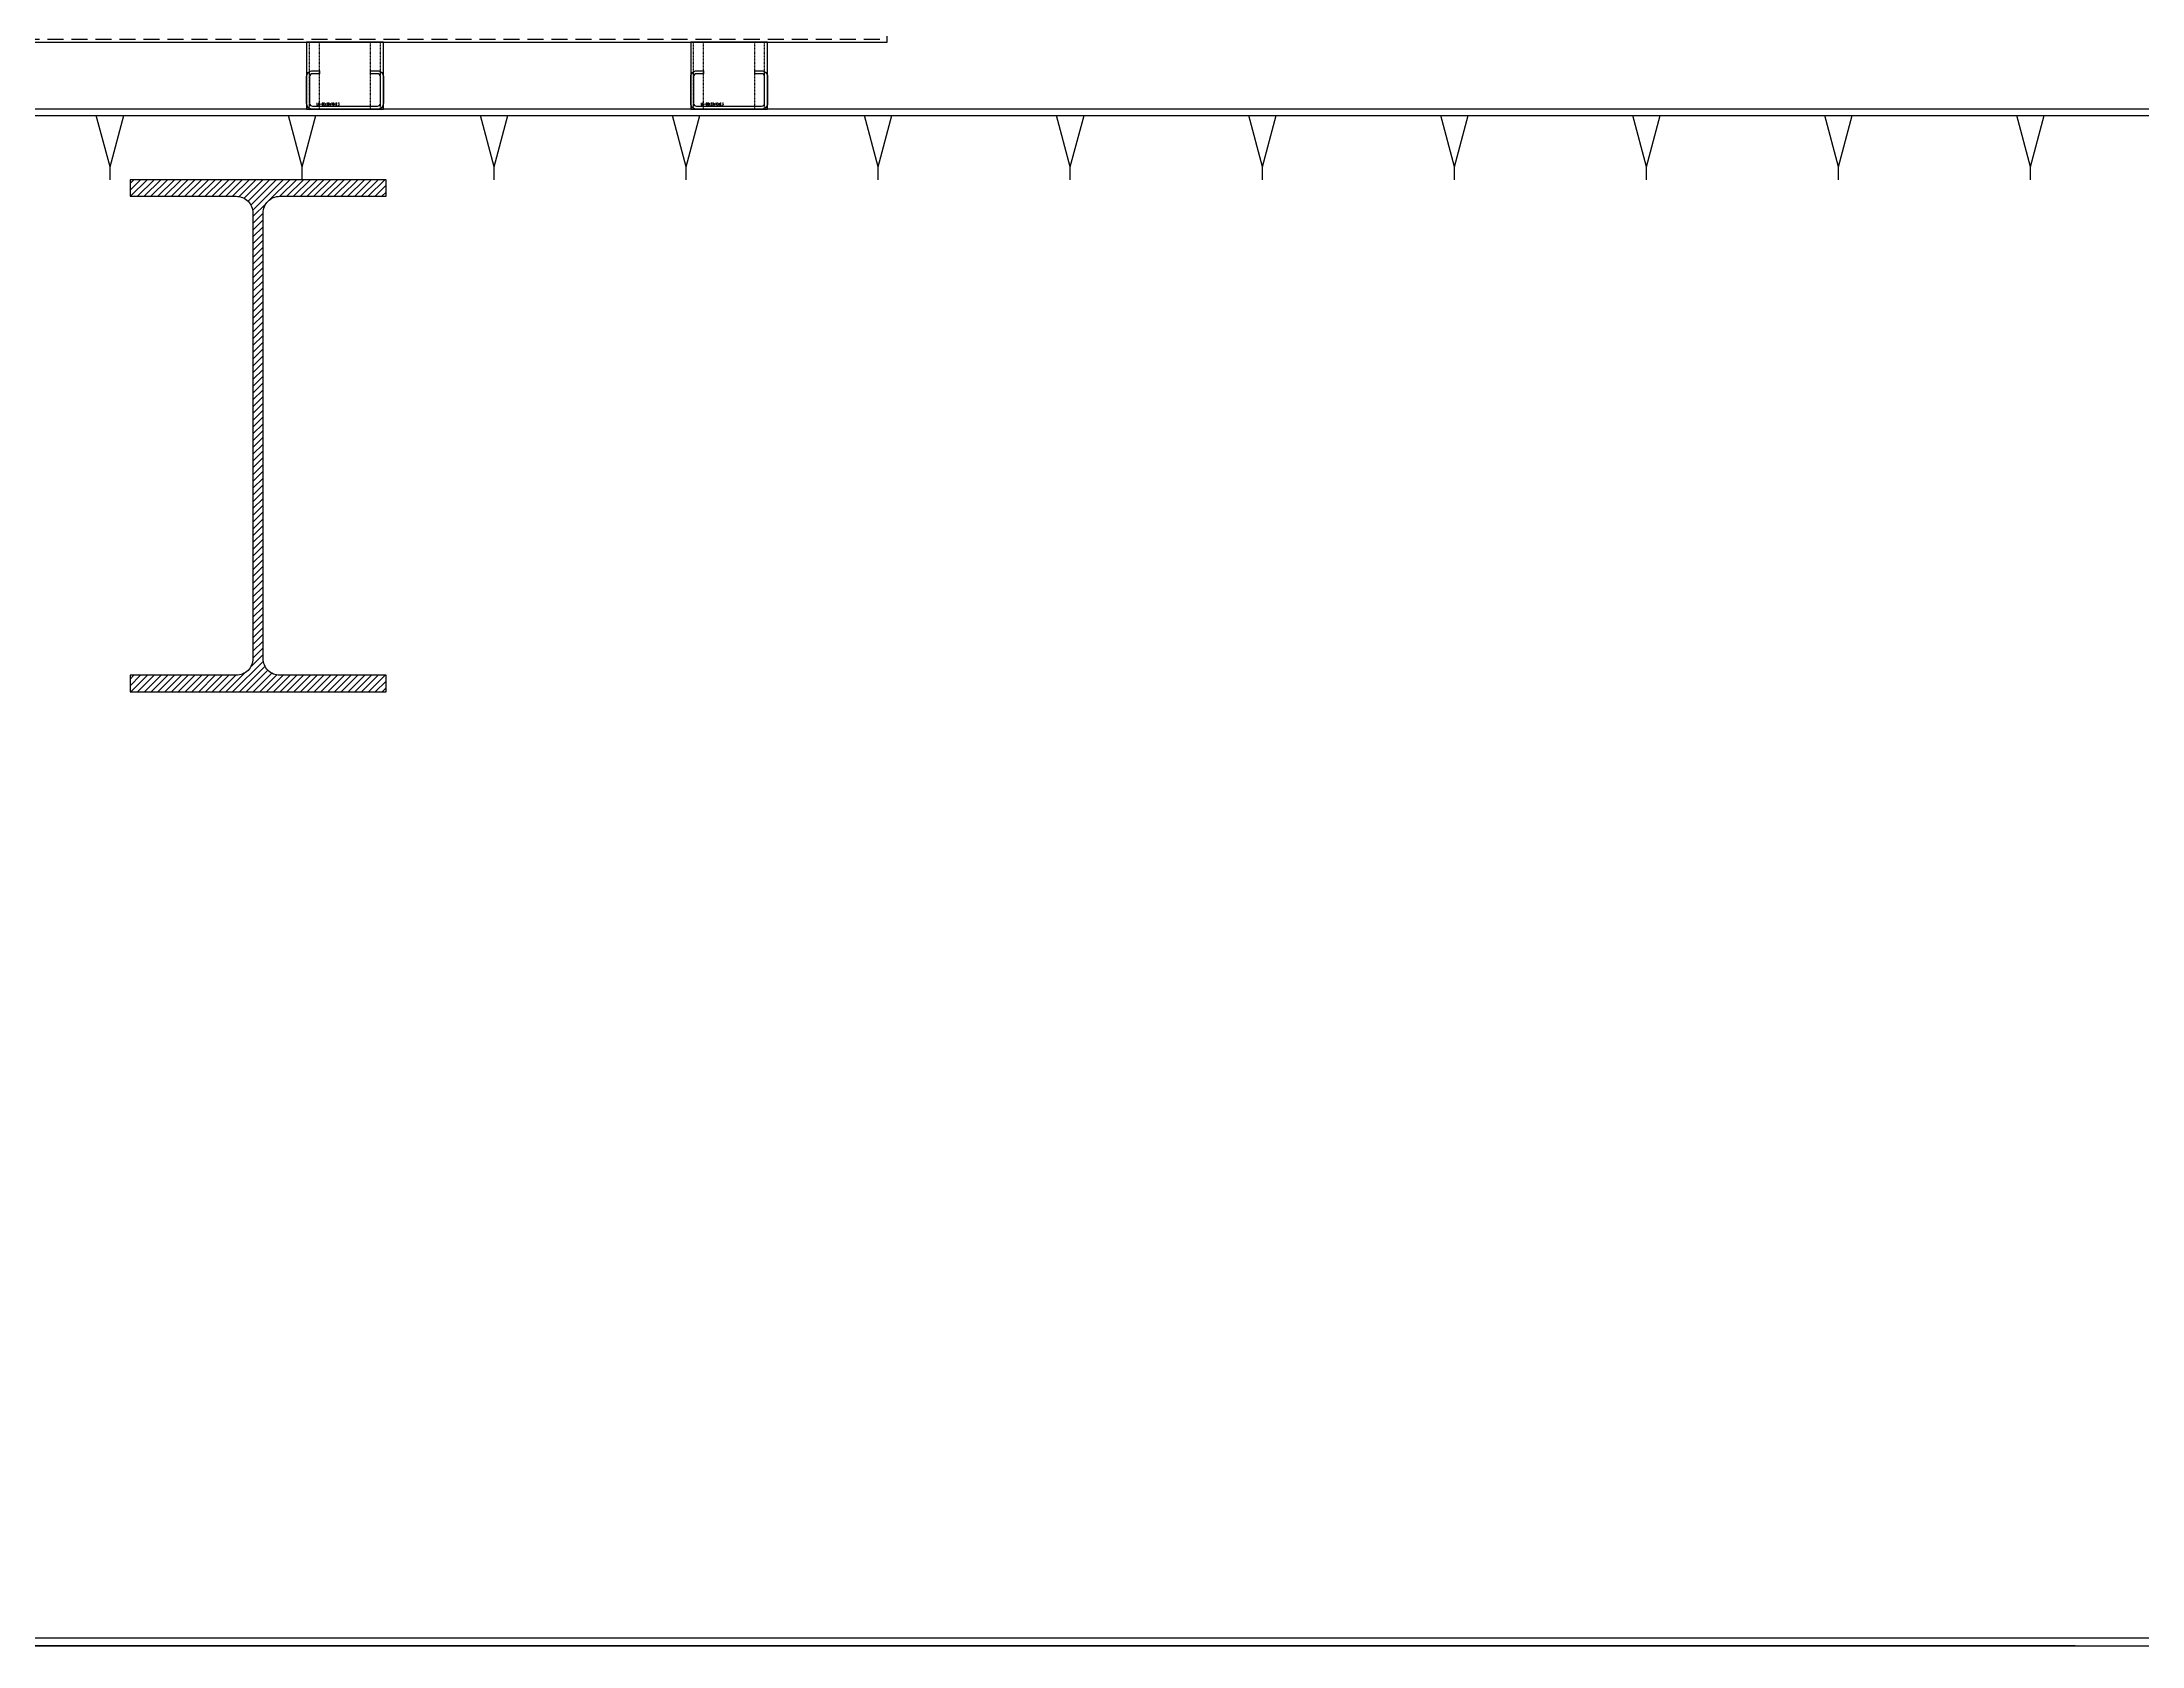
# Model space of a CAD drawing. Extents: x -3378 to 102197, y -3799 to 48702.
# Drawn here: x 60298 to 61938, y 38498 to 39751 of the extents above; entities that cross this region are included whole.
import ezdxf

# ---------------------------------------------------------------- set-up
doc = ezdxf.new("R2010")
doc.units = 0
doc.linetypes.add('HIDDEN', pattern=[0.375, 0.25, -0.125])
doc.linetypes.add('Hidden 1_16_', pattern=[0.023813, 0.015875, -0.007938])
for name, color, linetype in [('##-鐵件', 1, 'Continuous'), ('GM_ANNO_DIMS', 4, 'Continuous'), ('GM_STEL_PRIM', 3, 'Continuous'), ('STRUCTURAL', 3, 'Continuous'), ('結構體 STRUCTURAL', 154, 'Continuous'), ('螺絲、螺栓', 4, 'Continuous'), ('視覺模型鋁擠型暫替', 4, 'Continuous'), ('鐵件', 6, 'Continuous')]:
    doc.layers.add(name, color=color, linetype=linetype)
doc.layers.add('#不列印', color=250, linetype='Continuous', plot=False)
doc.styles.add('romans', font='romans.shx', dxfattribs={"width": 0.5, "bigfont": ' chineset.shx'})

# ---------------------------------------------------------------- blocks, each defined once
blk = doc.blocks.new('H-400x200x8x13')
at = {"layer": '視覺模型鋁擠型暫替', "linetype": 'Continuous'}
h = blk.add_hatch(dxfattribs=at)
h.set_pattern_fill('ANSI31', color=1, scale=30, angle=180)
h.set_pattern_definition([(225, (85874.229, 995633.081), (2.65165043, -2.65165043), [])])
h.paths.add_polyline_path([(300, -400), (300, -387), (217, -387, -0.414214), (204, -374), (204, -26, -0.414214), (217, -13), (300, -13), (300, 0), (100, 0), (100, -13), (183, -13, -0.414214), (196, -26), (196, -374, -0.414214), (183, -387), (100, -387), (100, -400)])
blk.add_lwpolyline([(100, -13), (183, -13, -0.414214), (196, -26), (196, -374, -0.414214), (183, -387), (100, -387), (100, -400), (300, -400), (300, -387), (217, -387, -0.414214), (204, -374), (204, -26, -0.414214), (217, -13), (300, -13), (300, 0), (100, 0)], format="xyb", close=True, dxfattribs=at)
blk = doc.blocks.new('*U228')
at = {"layer": '鐵件'}
for p, q in [((-474.6, 0), (1362.6, 0)), ((-474.6, -30), (-474.6, 0)), ((1362.6, -30), (1362.6, 0)), ((-474.6, -30), (1362.6, -30))]:
    blk.add_line(p, q, dxfattribs=at)
at = {"layer": '鐵件', "linetype": 'HIDDEN', "ltscale": 50}
for p, q in [((-474.6, -2.3), (1362.6, -2.3)), ((-474.6, -27.7), (1362.6, -27.7))]:
    blk.add_line(p, q, dxfattribs=at)
blk = doc.blocks.new('St-LC-60x30x10x2_3')
at = {"layer": 'STRUCTURAL', "color": 0, "linetype": 'ByBlock', "lineweight": -2}
blk.add_lwpolyline([(14.8, 38.4), (14.8, 36.1), (9.4, 36.1, 0.414214), (7.1, 33.8), (7.1, 13, 0.414214), (9.4, 10.7), (60.2, 10.7, 0.414214), (62.5, 13), (62.5, 33.8, 0.414214), (60.2, 36.1), (54.8, 36.1), (54.8, 38.4), (60.2, 38.4, -0.414214), (64.8, 33.8), (64.8, 13, -0.414214), (60.2, 8.4), (9.4, 8.4, -0.414214), (4.8, 13), (4.8, 33.8, -0.414214), (9.4, 38.4)], format="xyb", close=True, dxfattribs=at)
at = {"layer": 'Defpoints', "color": 0, "linetype": 'ByBlock', "lineweight": -2, "style": 'romans', "width": 0.6}
blk.add_text('LC-60x30x10x2.3', height=2, rotation=360, dxfattribs=at).set_placement((12.6, 11.4))
blk = doc.blocks.new('*U68')
at = {"layer": '##-鐵件', "color": 1}
blk.add_lwpolyline([(1542.3, 30), (1489.8, 30), (1489.8, -30), (1542.3, -30)], close=True, dxfattribs=at)
at = {"color": 251, "linetype": 'Hidden 1_16_', "ltscale": 5}
for p, q in [((1542.3, 27.7), (1489.8, 27.7)), ((1542.3, 20), (1489.8, 20)), ((1542.3, -20), (1489.8, -20)), ((1542.3, -27.7), (1489.8, -27.7))]:
    blk.add_line(p, q, dxfattribs=at)
at = {"layer": '#不列印', "rotation": 90}
blk.add_blockref('St-LC-60x30x10x2_3', (1550.6, -34.8), dxfattribs=at)
blk = doc.blocks.new('*U772')
at = {"layer": 'GM_STEL_PRIM'}
for p, q in [((0, -15), (-10.7, 25)), ((0, -15), (10.7, 25)), ((0, -25), (0, -15))]:
    blk.add_line(p, q, dxfattribs=at)
blk = doc.blocks.new('*U773')
at = {"layer": 'GM_ANNO_DIMS', "color": 0, "linetype": 'ByBlock', "lineweight": -2}
for p in [(1200, 0), (1350, 0), (1500, 0), (1650, 0), (1800, 0), (1950, 0), (2100, 0), (2250, 0), (2400, 0), (2550, 0), (2700, 0)]:
    blk.add_blockref('*U772', p, dxfattribs=at)

msp = doc.modelspace()

# ---------------------------------------------------------------- linework, layer by layer
at = {"layer": 'GM_STEL_PRIM', "elevation": 0}
msp.add_lwpolyline([(70830.113, 39698.085), (59130.111, 39698.085), (59130.111, 39693.085), (70830.113, 39693.085)], close=True, dxfattribs=at)
at = {"layer": '結構體 STRUCTURAL', "elevation": 0}
msp.add_lwpolyline([(59316.038, 38504.077), (59316.038, 38498.077), (70701.113, 38498.077), (70701.113, 38504.077)], close=True, dxfattribs=at)
at = {"layer": '視覺模型鋁擠型暫替', "color": 1, "linetype": 'Continuous'}
msp.add_line((61885.836, 38498.098, 0), (59101.111, 38498.077, 0), dxfattribs=at)

# ---------------------------------------------------------------- block references
at = {"layer": 'GM_ANNO_DIMS'}
msp.add_blockref('*U773', (59151.111, 39668.085, 0), dxfattribs=at)
at = {"layer": '螺絲、螺栓'}
msp.add_blockref('*U228', (59595.599, 39780.585, 0), dxfattribs=at)
at = {"layer": '視覺模型鋁擠型暫替', "linetype": 'Continuous'}
msp.add_blockref('H-400x200x8x13', (60266.724, 39643.085, 0), dxfattribs=at)
at = {"layer": '鐵件', "rotation": 270}
for p in [(60534.645, 41240.343, 0), (60834.645, 41240.343, 0)]:
    msp.add_blockref('*U68', p, dxfattribs=at)

doc.saveas('drawing.dxf')
